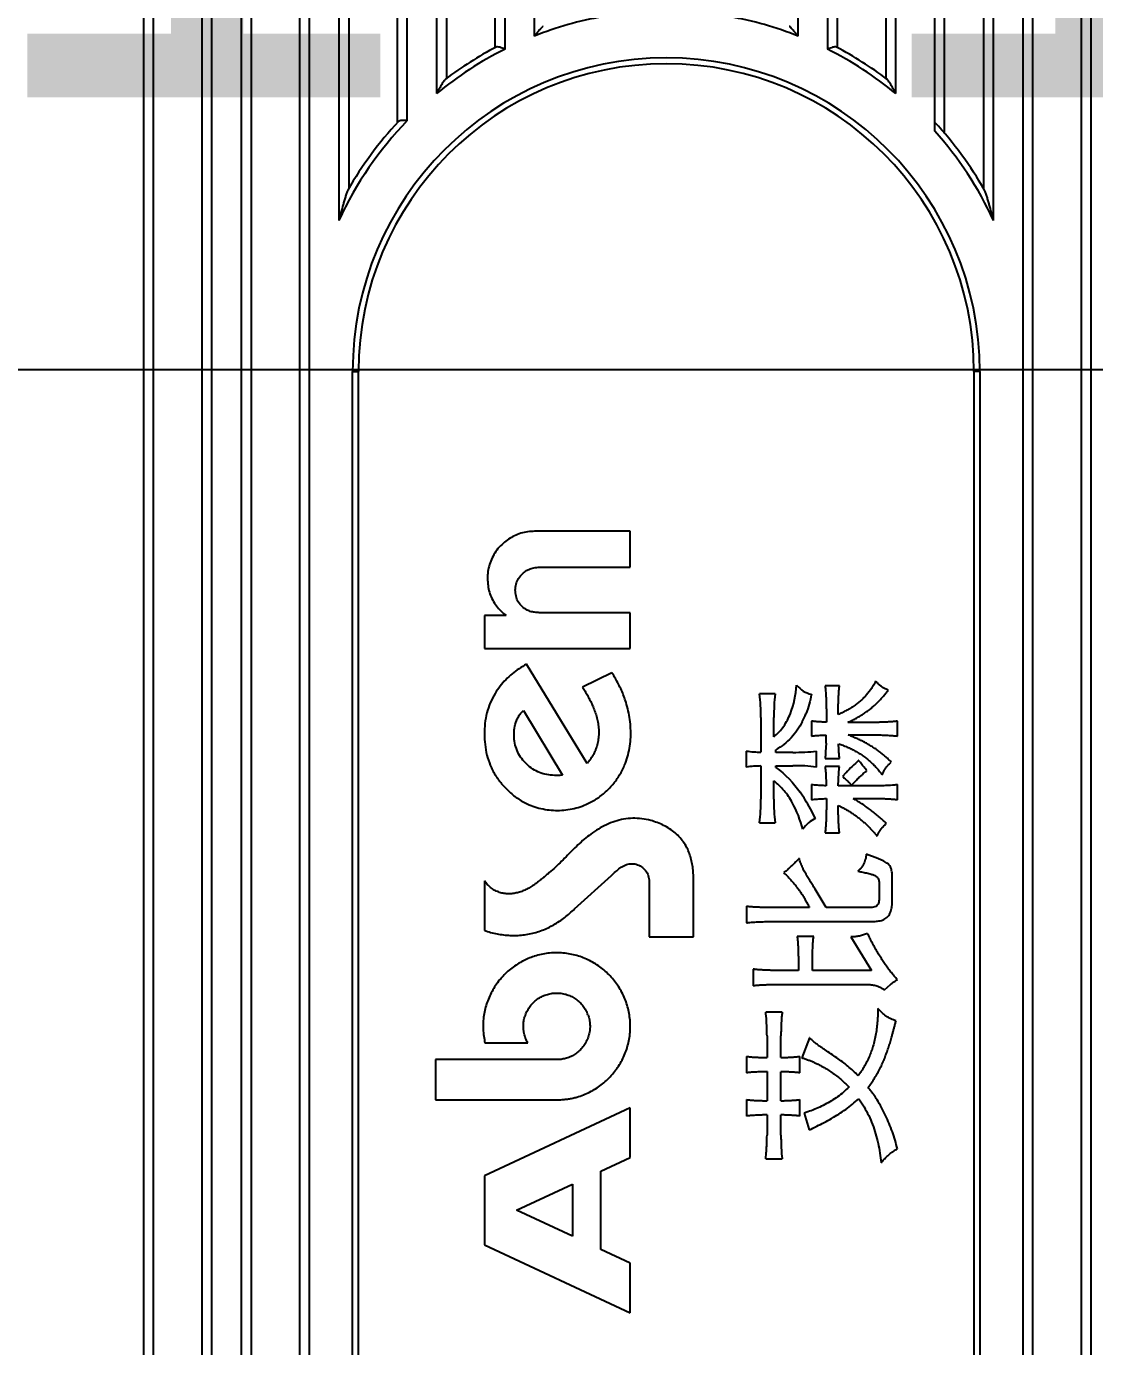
# Model space of a CAD drawing. Header units: millimetres. Extents: x -1070 to 42146, y 1440 to 12921.
# Drawn here: x 6961.5 to 7016.2, y 3247.9 to 3315.5 of the extents above; entities that cross this region are included whole.
import ezdxf

# ---------------------------------------------------------------- set-up
doc = ezdxf.new("R2010")
doc.units = ezdxf.units.MM
doc.layers.add('DIM', color=4, linetype='Continuous')
doc.styles.get("Standard").update_dxf_attribs({"font": 'arial.ttf'})
doc.dimstyles.new('ISO-200', dxfattribs={"dimtxt": 30, "dimasz": 25, "dimexe": 1.25, "dimexo": 5, "dimgap": 5, "dimtad": 1, "dimtoh": 1, "dimdec": 1, "dimdsep": 46, "dimtxsty": 'Standard', "dimcen": 2.5, "dimadec": 0, "dimazin": 0, "dimtfac": 1, "dimtdec": 1, "dimtmove": 0, "dimatfit": 3, "dimfxl": 1, "dimarcsym": 0})

# ---------------------------------------------------------------- blocks, each defined once
blk = doc.blocks.new('*D141')
at = {"layer": 'Defpoints', "color": 0, "transparency": 16777216}
for p in [(7169.275, 3297.919), (6819.275, 3257.826), (7169.275, 3257.826)]:
    blk.add_point(p, dxfattribs=at)
at = {"layer": 'DIM', "color": 0, "lineweight": -2, "transparency": 16777216}
for p, q in [((6819.275, 3262.826), (6819.275, 3299.169)), ((7169.275, 3262.826), (7169.275, 3299.169)), ((6844.275, 3297.919), (7144.275, 3297.919))]:
    blk.add_line(p, q, dxfattribs=at)
at = {"layer": 'DIM', "color": 0, "transparency": 16777216}
for points in [[(6844.275, 3302.086), (6844.275, 3293.753), (6819.275, 3297.919)], [(7144.275, 3302.086), (7144.275, 3293.753), (7169.275, 3297.919)]]:
    blk.add_solid(points, dxfattribs=at)
at = {"layer": 'DIM', "color": 0, "lineweight": -3, "transparency": 16777216, "insert": (6994.275, 3322.339), "char_height": 30, "attachment_point": 5}
blk.add_mtext('350 [1\'-1 3/4"]', dxfattribs=at)

msp = doc.modelspace()

# ---------------------------------------------------------------- linework, layer by layer
at = {"color": 7, "linetype": 'Continuous', "lineweight": -3}
for p, q in [((6967.525, 3477.826), (6967.525, 3057.826)), ((6968.025, 3477.826), (6968.025, 3057.826)), ((6970.525, 3057.826), (6970.525, 3477.826)), ((6971.025, 3057.826), (6971.025, 3477.826)), ((6972.525, 3477.826), (6972.525, 3057.826)), ((6973.025, 3477.826), (6973.025, 3057.826)), ((6975.525, 3057.826), (6975.525, 3477.826)), ((6976.025, 3057.826), (6976.025, 3477.826)), ((6977.525, 3477.826), (6977.525, 3305.562)), ((6978.025, 3477.826), (6978.025, 3307.18)), ((6980.525, 3310.618), (6980.525, 3477.826)), ((6981.025, 3310.665), (6981.025, 3477.826)), ((6982.525, 3477.826), (6982.525, 3312.051)), ((6983.025, 3477.826), (6983.025, 3312.826)), ((7005.525, 3312.826), (7005.525, 3477.826)), ((7006.025, 3312.051), (7006.025, 3477.826)), ((7008.025, 3310.128), (7008.025, 3477.826)), ((7008.525, 3310.012), (7008.525, 3477.826)), ((7010.525, 3307.18), (7010.525, 3477.826)), ((7011.025, 3305.562), (7011.025, 3477.826)), ((7012.525, 3477.826), (7012.525, 3057.826)), ((7013.025, 3477.826), (7013.025, 3057.826)), ((7015.525, 3057.826), (7015.525, 3477.826)), ((7016.025, 3057.826), (7016.025, 3477.826)), ((6985.525, 3314.431), (6985.525, 3394.543)), ((7003.025, 3394.543), (7003.025, 3314.431)), ((6986.025, 3314.329), (6986.025, 3394.137)), ((7002.525, 3394.137), (7002.525, 3314.329)), ((6987.525, 3392.419), (6987.525, 3314.997)), ((7001.025, 3314.997), (7001.025, 3392.419)), ((6985.525, 3314.409), (6985.525, 3314.431)), ((7003.025, 3314.431), (7003.025, 3314.409)), ((6980.525, 3310.573), (6980.525, 3310.618)), ((6978.225, 3237.826), (6978.225, 3297.826)), ((6978.225, 3297.826), (6978.525, 3297.826)), ((6978.525, 3237.826), (6978.525, 3297.826)), ((7010.025, 3297.826), (7010.025, 3237.826)), ((7010.325, 3297.826), (7010.025, 3297.826)), ((7010.325, 3297.826), (7010.325, 3237.826)), ((6992.435, 3289.647), (6987.623, 3289.647)), ((6992.435, 3287.816), (6992.435, 3289.647)), ((6988.294, 3287.816), (6992.435, 3287.816)), ((6984.968, 3285.33), (6984.968, 3283.653)), ((6986.077, 3285.33), (6984.968, 3285.33)), ((6992.435, 3285.47), (6988.296, 3285.47)), ((6992.435, 3283.653), (6992.435, 3285.47)), ((6984.968, 3283.653), (6992.435, 3283.653)), ((6990.221, 3277.764), (6987.12, 3282.843)), ((6991.498, 3282.402), (6989.994, 3281.67)), ((7003.146, 3281.729), (7002.403, 3281.729)), ((6999.849, 3281.33), (6999.05, 3281.33)), ((6986.967, 3280.468), (6988.961, 3277.164)), ((6999.119, 3280.113), (6999.119, 3278.34)), ((6999.78, 3279.131), (6999.78, 3280.111)), ((7002.471, 3280.519), (7002.471, 3279.877)), ((7003.074, 3280.268), (7003.078, 3280.517)), ((7001.719, 3279.93), (7001.719, 3279.16)), ((7004.897, 3279.862), (7003.574, 3279.862)), ((7006.105, 3279.16), (7006.105, 3279.93)), ((7002.454, 3278.798), (7002.435, 3278.355)), ((7003.579, 3279.228), (7004.897, 3279.228)), ((6998.369, 3278.397), (6998.369, 3277.578)), ((6999.888, 3278.328), (6999.888, 3278.458)), ((7000.755, 3278.328), (6999.888, 3278.328)), ((7001.971, 3277.578), (7001.971, 3278.397)), ((6999.119, 3277.635), (6999.119, 3275.938)), ((6999.888, 3277.647), (7000.754, 3277.647)), ((6999.888, 3277.552), (6999.888, 3277.647)), ((7002.403, 3278.014), (7003.146, 3278.014)), ((7003.146, 3277.605), (7002.403, 3277.605)), ((6988.961, 3277.164), (6988.842, 3277.154)), ((6999.78, 3275.936), (6999.78, 3276.88)), ((7002.438, 3277.287), (7002.466, 3276.621)), ((7003.083, 3276.609), (7003.111, 3277.284)), ((7003.473, 3277.284), (7003.295, 3277.094)), ((7003.617, 3276.8), (7003.758, 3276.644)), ((7001.719, 3276.677), (7001.719, 3275.907)), ((7004.897, 3276.609), (7003.083, 3276.609)), ((7006.105, 3275.907), (7006.105, 3276.677)), ((7001.913, 3274.938), (7001.657, 3275.441)), ((7002.471, 3275.964), (7002.471, 3275.423)), ((7003.078, 3275.479), (7003.075, 3275.611)), ((7003.836, 3275.975), (7004.897, 3275.975)), ((6999.05, 3274.719), (6999.849, 3274.719)), ((7002.403, 3274.212), (7003.146, 3274.212)), ((7005.107, 3272.895), (7004.51, 3273.119)), ((6989.584, 3270.317), (6991.471, 3272.027)), ((6984.968, 3271.753), (6984.968, 3269.212)), ((6993.407, 3271.726), (6993.407, 3268.882)), ((6995.669, 3268.882), (6995.669, 3271.814)), ((7002.46, 3270.384), (7001.891, 3271.329)), ((6998.376, 3270.452), (6998.376, 3269.602)), ((7001.606, 3270.384), (6999.584, 3270.384)), ((7004.618, 3270.384), (7002.46, 3270.384)), ((6999.584, 3269.67), (7004.639, 3269.67)), ((6993.407, 3268.882), (6995.669, 3268.882)), ((7001.822, 3268.903), (7000.974, 3268.903)), ((7003.721, 3268.884), (7004.775, 3267.167)), ((6998.718, 3267.235), (6998.718, 3266.385)), ((7001.041, 3267.692), (7001.041, 3267.167)), ((7001.754, 3267.167), (7001.754, 3267.692)), ((7001.041, 3267.167), (6999.926, 3267.167)), ((7004.775, 3267.167), (7001.754, 3267.167)), ((6999.926, 3266.453), (7004.59, 3266.453)), ((7005.455, 3266.174), (7005.756, 3266.456)), ((7000.213, 3265.032), (6999.365, 3265.032)), ((6985, 3263.462), (6987.187, 3263.462)), ((6999.433, 3263.825), (6999.433, 3262.712)), ((7000.145, 3262.708), (7000.145, 3263.822)), ((7001.616, 3263.717), (7001.219, 3262.7)), ((6982.469, 3262.601), (6982.469, 3260.539)), ((6988.658, 3262.601), (6982.469, 3262.601)), ((6998.376, 3262.771), (6998.376, 3261.922)), ((7001.111, 3261.922), (7001.111, 3262.771)), ((6999.433, 3261.987), (6999.433, 3260.495)), ((7000.145, 3260.497), (7000.145, 3261.985)), ((6982.469, 3260.539), (6988.168, 3260.539)), ((6998.376, 3260.56), (6998.376, 3259.71)), ((7001.111, 3259.71), (7001.111, 3260.56)), ((6992.435, 3260.134), (6984.968, 3256.653)), ((6992.435, 3257.601), (6992.435, 3260.134)), ((7001.332, 3259.869), (7001.592, 3259.001)), ((6999.433, 3259.776), (6999.433, 3258.73)), ((7000.145, 3258.733), (7000.145, 3259.773)), ((6990.921, 3256.895), (6992.435, 3257.601)), ((6999.365, 3257.523), (7000.213, 3257.523)), ((6984.968, 3256.653), (6984.968, 3253.128)), ((6990.921, 3252.886), (6990.921, 3256.895)), ((6986.621, 3254.891), (6989.478, 3256.223)), ((6989.478, 3256.223), (6989.478, 3253.558)), ((6989.478, 3253.558), (6986.621, 3254.891)), ((6984.968, 3253.128), (6992.435, 3249.647)), ((6992.435, 3252.18), (6990.921, 3252.886)), ((6992.435, 3249.647), (6992.435, 3252.18))]:
    msp.add_line(p, q, dxfattribs=at)
for centre, radius, start, end in [((6994.275, 3297.826), 18.45, 100.14569, 111.46013), ((6994.275, 3297.826), 18.45, 68.53987, 79.85431), ((6994.275, 3297.826), 16.05, 0, 180), ((6994.275, 3297.826), 18.45, 116.56126, 129.5578), ((6994.275, 3297.826), 18.75, 117.67401, 127.02951), ((6994.275, 3297.826), 18.45, 50.4422, 63.43874), ((6994.275, 3297.826), 18.75, 52.97049, 62.32599), ((6994.275, 3297.826), 15.75, 0, 180), ((6994.275, 3297.826), 18.45, 135.90254, 155.21115), ((6994.275, 3297.826), 18.75, 136.97928, 150.33024), ((6994.275, 3297.826), 18.75, 29.66976, 42.83343), ((6994.275, 3297.826), 18.45, 24.78885, 41.81878), ((6997.407, 3281.899), 4.324, 332.36186, 338.41702), ((6963.394, 3280.043), 39.079, 358.17407, 358.78732), ((7012.597, 3268.613), 12.588, 132.30947, 136.41984), ((6995.099, 3271.988), 7.409, 31.84072, 35.46406), ((6993.864, 3271.224), 8.861, 28.4225, 31.8243), ((6988.668, 3264.327), 3.745, 108.0989, 117.50003), ((6988.678, 3264.306), 1.697, 20.1996, 28.72252)]:
    msp.add_arc(centre, radius, start, end, dxfattribs=at)
for points, knots in [([(6987.983, 3315.489), (6987.966, 3315.483), (6987.932, 3315.458), (6987.882, 3315.411), (6987.826, 3315.353), (6987.747, 3315.264), (6987.646, 3315.145), (6987.565, 3315.047), (6987.525, 3314.997)], [0, 0, 0, 0, 0.07793, 0.183584, 0.305422, 0.436718, 0.71417, 1, 1, 1, 1]), ([(7001.025, 3314.997), (7000.984, 3315.047), (7000.904, 3315.145), (7000.802, 3315.264), (7000.723, 3315.353), (7000.667, 3315.411), (7000.617, 3315.458), (7000.583, 3315.483), (7000.566, 3315.489)], [0, 0, 0, 0, 0.285829, 0.563281, 0.694577, 0.816415, 0.922067, 1, 1, 1, 1]), ([(6986.025, 3314.329), (6985.978, 3314.345), (6985.89, 3314.378), (6985.763, 3314.419), (6985.658, 3314.444), (6985.59, 3314.443), (6985.566, 3314.431)], [0, 0, 0, 0, 0.309632, 0.596304, 0.833676, 1, 1, 1, 1]), ([(7002.983, 3314.431), (7002.959, 3314.443), (7002.891, 3314.444), (7002.786, 3314.419), (7002.659, 3314.378), (7002.571, 3314.345), (7002.525, 3314.329)], [0, 0, 0, 0, 0.166323, 0.403695, 0.690367, 1, 1, 1, 1]), ([(6982.983, 3312.794), (6982.962, 3312.779), (6982.926, 3312.731), (6982.872, 3312.653), (6982.815, 3312.562), (6982.736, 3312.43), (6982.639, 3312.259), (6982.563, 3312.121), (6982.525, 3312.051)], [0, 0, 0, 0, 0.087931, 0.201833, 0.326841, 0.457421, 0.72658, 1, 1, 1, 1]), ([(7006.025, 3312.051), (7005.986, 3312.121), (7005.91, 3312.259), (7005.813, 3312.43), (7005.734, 3312.562), (7005.677, 3312.653), (7005.623, 3312.731), (7005.587, 3312.779), (7005.566, 3312.794)], [0, 0, 0, 0, 0.27342, 0.54258, 0.67316, 0.798167, 0.91207, 1, 1, 1, 1]), ([(6981.025, 3310.665), (6980.933, 3310.672), (6980.785, 3310.686), (6980.61, 3310.665), (6980.566, 3310.618)], [0, 0, 0, 0, 0.592483, 1, 1, 1, 1]), ([(6977.983, 3307.107), (6977.969, 3307.084), (6977.947, 3307.03), (6977.904, 3306.913), (6977.853, 3306.756), (6977.794, 3306.563), (6977.718, 3306.299), (6977.627, 3305.965), (6977.558, 3305.696), (6977.525, 3305.562)], [0, 0, 0, 0, 0.050457, 0.108246, 0.230778, 0.356903, 0.48455, 0.741803, 1, 1, 1, 1]), ([(7011.025, 3305.562), (7010.991, 3305.696), (7010.922, 3305.965), (7010.831, 3306.299), (7010.755, 3306.563), (7010.696, 3306.756), (7010.645, 3306.913), (7010.602, 3307.03), (7010.58, 3307.084), (7010.566, 3307.107)], [0, 0, 0, 0, 0.258197, 0.515451, 0.643098, 0.769224, 0.891756, 0.949545, 1, 1, 1, 1]), ([(6987.623, 3289.647), (6987.505, 3289.644), (6987.27, 3289.639), (6986.921, 3289.58), (6986.586, 3289.465), (6986.277, 3289.293), (6986.089, 3289.152), (6985.995, 3289.081)], [0, 0, 0, 0, 0.200066, 0.400052, 0.599947, 0.799901, 1, 1, 1, 1]), ([(6985.995, 3289.081), (6985.901, 3289.001), (6985.712, 3288.841), (6985.499, 3288.534), (6985.327, 3288.206), (6985.194, 3287.858), (6985.156, 3287.613), (6985.138, 3287.491)], [0, 0, 0, 0, 0.199804, 0.399843, 0.599952, 0.800054, 1, 1, 1, 1]), ([(6986.915, 3287.475), (6986.948, 3287.505), (6987.015, 3287.563), (6987.125, 3287.638), (6987.243, 3287.7), (6987.367, 3287.75), (6987.454, 3287.769), (6987.497, 3287.778)], [0, 0, 0, 0, 0.20003, 0.400056, 0.600073, 0.800068, 1, 1, 1, 1]), ([(6987.497, 3287.778), (6987.547, 3287.785), (6987.648, 3287.799), (6987.799, 3287.809), (6987.951, 3287.815), (6988.116, 3287.816), (6988.23, 3287.816), (6988.294, 3287.816)], [0, 0, 0, 0, 0.190233, 0.380375, 0.570526, 0.760683, 1, 1, 1, 1]), ([(6985.138, 3287.491), (6985.134, 3287.374), (6985.127, 3287.139), (6985.161, 3286.788), (6985.244, 3286.445), (6985.385, 3286.121), (6985.579, 3285.826), (6985.812, 3285.562), (6985.988, 3285.407), (6986.077, 3285.33)], [0, 0, 0, 0, 0.142922, 0.285793, 0.428609, 0.571395, 0.714214, 0.857083, 1, 1, 1, 1]), ([(6987.153, 3285.61), (6987.064, 3285.666), (6986.886, 3285.777), (6986.693, 3286.03), (6986.576, 3286.323), (6986.539, 3286.637), (6986.584, 3286.948), (6986.704, 3287.243), (6986.844, 3287.398), (6986.915, 3287.475)], [0, 0, 0, 0, 0.142869, 0.285667, 0.428515, 0.571409, 0.714313, 0.857179, 1, 1, 1, 1]), ([(6988.296, 3285.47), (6988.218, 3285.47), (6988.064, 3285.471), (6987.831, 3285.475), (6987.6, 3285.489), (6987.368, 3285.521), (6987.224, 3285.58), (6987.153, 3285.61)], [0, 0, 0, 0, 0.200135, 0.400253, 0.600346, 0.800314, 1, 1, 1, 1]), ([(6987.12, 3282.843), (6986.992, 3282.768), (6986.737, 3282.618), (6986.382, 3282.351), (6986.055, 3282.052), (6985.76, 3281.719), (6985.598, 3281.472), (6985.517, 3281.348)], [0, 0, 0, 0, 0.200166, 0.400148, 0.600107, 0.800058, 1, 1, 1, 1]), ([(6992.218, 3280.888), (6992.183, 3280.994), (6992.112, 3281.207), (6991.982, 3281.518), (6991.837, 3281.821), (6991.676, 3282.116), (6991.557, 3282.307), (6991.498, 3282.402)], [0, 0, 0, 0, 0.200139, 0.400099, 0.600064, 0.800032, 1, 1, 1, 1]), ([(6989.994, 3281.67), (6990.036, 3281.601), (6990.121, 3281.463), (6990.242, 3281.252), (6990.356, 3281.039), (6990.464, 3280.821), (6990.527, 3280.672), (6990.559, 3280.598)], [0, 0, 0, 0, 0.20001, 0.400012, 0.600012, 0.800009, 1, 1, 1, 1]), ([(6999.78, 3279.131), (6999.877, 3279.208), (7000.066, 3279.369), (7000.37, 3279.761), (7000.766, 3280.537), (7000.905, 3281.279), (7000.947, 3281.77)], [0, 0, 0, 0, 0.125086, 0.250245, 0.500347, 1, 1, 1, 1]), ([(7000.947, 3281.77), (7001.049, 3281.66), (7001.265, 3281.44), (7001.558, 3281.34), (7001.703, 3281.301)], [0, 0, 0, 0, 0.500422, 1, 1, 1, 1]), ([(7002.403, 3281.729), (7002.412, 3281.672), (7002.429, 3281.558), (7002.44, 3281.385), (7002.45, 3281.212), (7002.457, 3281.039), (7002.463, 3280.865), (7002.468, 3280.692), (7002.47, 3280.577), (7002.471, 3280.519)], [0, 0, 0, 0, 0.142814, 0.285678, 0.428548, 0.571419, 0.714284, 0.857154, 1, 1, 1, 1]), ([(7005, 3281.974), (7004.965, 3281.91), (7004.896, 3281.782), (7004.778, 3281.597), (7004.649, 3281.42), (7004.509, 3281.252), (7004.359, 3281.093), (7004.198, 3280.945), (7004.028, 3280.807), (7003.85, 3280.68), (7003.665, 3280.564), (7003.474, 3280.457), (7003.278, 3280.359), (7003.144, 3280.299), (7003.076, 3280.269), (7003.074, 3280.268)], [0, 0, 0, 0, 0.083196, 0.166384, 0.24957, 0.332755, 0.415939, 0.499119, 0.582303, 0.665492, 0.748677, 0.831869, 0.915062, 0.998254, 1, 1, 1, 1]), ([(7003.078, 3280.517), (7003.079, 3280.576), (7003.081, 3280.692), (7003.086, 3280.865), (7003.092, 3281.039), (7003.099, 3281.212), (7003.109, 3281.385), (7003.12, 3281.558), (7003.138, 3281.672), (7003.146, 3281.729)], [0, 0, 0, 0, 0.144002, 0.28669, 0.429372, 0.572049, 0.714736, 0.857414, 1, 1, 1, 1]), ([(7003.574, 3279.862), (7003.641, 3279.893), (7003.775, 3279.957), (7003.973, 3280.06), (7004.167, 3280.169), (7004.356, 3280.286), (7004.54, 3280.412), (7004.717, 3280.547), (7004.888, 3280.69), (7005.051, 3280.842), (7005.207, 3281.001), (7005.355, 3281.167), (7005.498, 3281.338), (7005.588, 3281.456), (7005.633, 3281.515)], [0, 0, 0, 0, 0.083268, 0.166612, 0.249951, 0.333291, 0.416627, 0.499962, 0.583299, 0.666636, 0.749976, 0.833317, 0.916657, 1, 1, 1, 1]), ([(7005.633, 3281.515), (7005.584, 3281.536), (7005.487, 3281.577), (7005.349, 3281.655), (7005.221, 3281.748), (7005.105, 3281.856), (7005.035, 3281.935), (7005, 3281.974)], [0, 0, 0, 0, 0.20017, 0.400117, 0.600031, 0.799984, 1, 1, 1, 1]), ([(6985.517, 3281.348), (6985.43, 3281.188), (6985.255, 3280.87), (6985.085, 3280.35), (6984.986, 3279.814), (6984.959, 3279.269), (6984.991, 3278.725), (6985.082, 3278.186), (6985.207, 3277.845), (6985.27, 3277.674)], [0, 0, 0, 0, 0.142839, 0.28568, 0.428535, 0.571412, 0.714297, 0.857163, 1, 1, 1, 1]), ([(6992.188, 3277.781), (6992.237, 3277.923), (6992.336, 3278.208), (6992.422, 3278.653), (6992.463, 3279.104), (6992.46, 3279.556), (6992.42, 3280.007), (6992.343, 3280.453), (6992.26, 3280.743), (6992.218, 3280.888)], [0, 0, 0, 0, 0.142825, 0.285669, 0.428521, 0.57139, 0.714262, 0.857132, 1, 1, 1, 1]), ([(6999.849, 3281.33), (6999.818, 3281.129), (6999.794, 3280.722), (6999.783, 3280.315), (6999.78, 3280.111)], [0, 0, 0, 0, 0.499656, 1, 1, 1, 1]), ([(6986.606, 3279.948), (6986.62, 3279.981), (6986.647, 3280.046), (6986.698, 3280.14), (6986.755, 3280.23), (6986.82, 3280.315), (6986.89, 3280.395), (6986.942, 3280.444), (6986.967, 3280.468)], [0, 0, 0, 0, 0.16667, 0.333328, 0.499995, 0.666656, 0.833329, 1, 1, 1, 1]), ([(6990.559, 3280.598), (6990.595, 3280.505), (6990.666, 3280.32), (6990.748, 3280.033), (6990.805, 3279.74), (6990.83, 3279.442), (6990.819, 3279.144), (6990.782, 3278.848), (6990.725, 3278.657), (6990.697, 3278.562)], [0, 0, 0, 0, 0.142907, 0.28578, 0.428641, 0.571487, 0.714343, 0.857182, 1, 1, 1, 1]), ([(6987.068, 3277.786), (6986.982, 3277.883), (6986.81, 3278.078), (6986.63, 3278.425), (6986.518, 3278.799), (6986.479, 3279.186), (6986.491, 3279.577), (6986.568, 3279.824), (6986.606, 3279.948)], [0, 0, 0, 0, 0.166762, 0.333394, 0.500045, 0.666766, 0.833456, 1, 1, 1, 1]), ([(7001.238, 3279.893), (7001.083, 3279.6), (7000.702, 3279.046), (7000.176, 3278.623), (6999.888, 3278.458)], [0, 0, 0, 0, 0.500157, 1, 1, 1, 1]), ([(7002.471, 3279.877), (7002.435, 3279.877), (7002.363, 3279.876), (7002.256, 3279.882), (7002.148, 3279.887), (7002.04, 3279.894), (7001.933, 3279.902), (7001.825, 3279.911), (7001.755, 3279.923), (7001.719, 3279.93)], [0, 0, 0, 0, 0.142818, 0.285693, 0.428575, 0.57145, 0.714321, 0.857196, 1, 1, 1, 1]), ([(7006.105, 3279.93), (7006.039, 3279.92), (7005.905, 3279.9), (7005.704, 3279.889), (7005.502, 3279.878), (7005.3, 3279.871), (7005.099, 3279.865), (7004.964, 3279.863), (7004.897, 3279.862)], [0, 0, 0, 0, 0.166552, 0.333174, 0.499809, 0.666436, 0.833064, 1, 1, 1, 1]), ([(7001.719, 3279.16), (7001.76, 3279.167), (7001.842, 3279.181), (7001.967, 3279.191), (7002.091, 3279.199), (7002.216, 3279.206), (7002.34, 3279.212), (7002.424, 3279.215), (7002.465, 3279.216)], [0, 0, 0, 0, 0.166631, 0.333309, 0.499982, 0.66666, 0.833338, 1, 1, 1, 1]), ([(7003.146, 3278.014), (7003.14, 3278.055), (7003.127, 3278.139), (7003.119, 3278.265), (7003.111, 3278.392), (7003.106, 3278.519), (7003.099, 3278.645), (7003.1, 3278.729), (7003.101, 3278.77)], [0, 0, 0, 0, 0.166957, 0.33398, 0.501012, 0.66804, 0.835072, 1, 1, 1, 1]), ([(7003.101, 3278.77), (7003.172, 3278.745), (7003.318, 3278.694), (7003.532, 3278.605), (7003.743, 3278.507), (7003.95, 3278.399), (7004.151, 3278.28), (7004.346, 3278.151), (7004.533, 3278.012), (7004.712, 3277.863), (7004.883, 3277.704), (7005.045, 3277.536), (7005.198, 3277.359), (7005.291, 3277.235), (7005.338, 3277.172)], [0, 0, 0, 0, 0.081781, 0.165256, 0.248732, 0.332208, 0.415684, 0.499158, 0.582632, 0.666105, 0.749579, 0.833053, 0.916526, 1, 1, 1, 1]), ([(7005.793, 3277.835), (7005.741, 3277.886), (7005.636, 3277.989), (7005.472, 3278.136), (7005.304, 3278.277), (7005.13, 3278.411), (7004.95, 3278.537), (7004.765, 3278.656), (7004.576, 3278.768), (7004.382, 3278.872), (7004.185, 3278.969), (7003.985, 3279.06), (7003.783, 3279.147), (7003.647, 3279.201), (7003.579, 3279.228)], [0, 0, 0, 0, 0.083339, 0.166671, 0.250004, 0.333334, 0.416667, 0.499998, 0.583329, 0.66666, 0.749993, 0.833328, 0.916663, 1, 1, 1, 1]), ([(7004.897, 3279.228), (7004.978, 3279.227), (7005.139, 3279.224), (7005.381, 3279.216), (7005.623, 3279.205), (7005.865, 3279.193), (7006.025, 3279.171), (7006.105, 3279.16)], [0, 0, 0, 0, 0.200067, 0.400092, 0.600111, 0.800129, 1, 1, 1, 1]), ([(6990.697, 3278.562), (6990.675, 3278.503), (6990.633, 3278.386), (6990.549, 3278.218), (6990.453, 3278.058), (6990.344, 3277.905), (6990.262, 3277.811), (6990.221, 3277.764)], [0, 0, 0, 0, 0.200067, 0.400046, 0.600025, 0.800002, 1, 1, 1, 1]), ([(7002.435, 3278.355), (7002.435, 3278.341), (7002.431, 3278.277), (7002.425, 3278.163), (7002.41, 3278.063), (7002.403, 3278.014)], [0, 0, 0, 0, 0.122999, 0.561637, 1, 1, 1, 1]), ([(6985.27, 3277.674), (6985.307, 3277.589), (6985.383, 3277.419), (6985.522, 3277.176), (6985.678, 3276.944), (6985.85, 3276.724), (6985.977, 3276.588), (6986.041, 3276.52)], [0, 0, 0, 0, 0.200047, 0.400031, 0.600015, 0.800005, 1, 1, 1, 1]), ([(6988.842, 3277.154), (6988.712, 3277.151), (6988.452, 3277.145), (6988.065, 3277.203), (6987.695, 3277.328), (6987.353, 3277.521), (6987.163, 3277.698), (6987.068, 3277.786)], [0, 0, 0, 0, 0.200194, 0.400199, 0.600127, 0.800044, 1, 1, 1, 1]), ([(6991.387, 3276.52), (6991.455, 3276.594), (6991.589, 3276.743), (6991.769, 3276.984), (6991.931, 3277.238), (6992.073, 3277.503), (6992.149, 3277.688), (6992.188, 3277.781)], [0, 0, 0, 0, 0.200078, 0.400064, 0.600041, 0.800022, 1, 1, 1, 1]), ([(7002.403, 3277.605), (7002.411, 3277.55), (7002.428, 3277.445), (7002.435, 3277.339), (7002.438, 3277.287)], [0, 0, 0, 0, 0.514907, 1, 1, 1, 1]), ([(7003.111, 3277.284), (7003.114, 3277.336), (7003.121, 3277.443), (7003.138, 3277.55), (7003.146, 3277.605)], [0, 0, 0, 0, 0.484491, 1, 1, 1, 1]), ([(7004.55, 3277.395), (7004.538, 3277.409), (7004.5, 3277.453), (7004.436, 3277.527), (7004.36, 3277.619), (7004.285, 3277.713), (7004.211, 3277.807), (7004.159, 3277.877), (7004.129, 3277.915), (7004.124, 3277.922)], [0, 0, 0, 0, 0.08103, 0.257649, 0.434286, 0.610922, 0.78758, 0.96421, 1, 1, 1, 1]), ([(7004.279, 3277.17), (7004.291, 3277.181), (7004.333, 3277.219), (7004.406, 3277.281), (7004.484, 3277.345), (7004.533, 3277.382), (7004.55, 3277.395)], [0, 0, 0, 0, 0.137871, 0.477303, 0.816731, 1, 1, 1, 1]), ([(7005.338, 3277.172), (7005.357, 3277.223), (7005.396, 3277.324), (7005.472, 3277.469), (7005.564, 3277.603), (7005.673, 3277.725), (7005.753, 3277.798), (7005.793, 3277.835)], [0, 0, 0, 0, 0.200045, 0.400024, 0.599976, 0.799961, 1, 1, 1, 1]), ([(7001.274, 3274.393), (7001.137, 3274.864), (7000.879, 3275.564), (7000.331, 3276.385), (6999.972, 3276.727), (6999.78, 3276.88)], [0, 0, 0, 0, 0.499987, 0.750113, 1, 1, 1, 1]), ([(7003.295, 3277.094), (7003.325, 3277.068), (7003.385, 3277.016), (7003.475, 3276.937), (7003.552, 3276.865), (7003.599, 3276.819), (7003.617, 3276.8)], [0, 0, 0, 0, 0.274445, 0.548822, 0.8232, 1, 1, 1, 1]), ([(7003.758, 3276.644), (7003.774, 3276.662), (7003.818, 3276.708), (7003.889, 3276.784), (7003.971, 3276.87), (7004.055, 3276.956), (7004.14, 3277.04), (7004.215, 3277.111), (7004.262, 3277.154), (7004.279, 3277.17)], [0, 0, 0, 0, 0.0962, 0.257779, 0.41936, 0.580943, 0.742475, 0.904056, 1, 1, 1, 1]), ([(6986.041, 3276.52), (6986.111, 3276.448), (6986.251, 3276.304), (6986.481, 3276.11), (6986.725, 3275.934), (6986.983, 3275.778), (6987.165, 3275.694), (6987.256, 3275.652)], [0, 0, 0, 0, 0.200093, 0.400077, 0.600056, 0.800027, 1, 1, 1, 1]), ([(6990.167, 3275.659), (6990.258, 3275.701), (6990.44, 3275.786), (6990.699, 3275.94), (6990.945, 3276.114), (6991.176, 3276.306), (6991.317, 3276.449), (6991.387, 3276.52)], [0, 0, 0, 0, 0.200081, 0.400057, 0.600035, 0.800013, 1, 1, 1, 1]), ([(7002.466, 3276.621), (7002.416, 3276.622), (7002.316, 3276.626), (7002.167, 3276.633), (7002.017, 3276.643), (7001.867, 3276.653), (7001.768, 3276.669), (7001.719, 3276.677)], [0, 0, 0, 0, 0.200066, 0.400085, 0.600099, 0.800107, 1, 1, 1, 1]), ([(7005.718, 3276.637), (7005.675, 3276.635), (7005.574, 3276.629), (7005.416, 3276.622), (7005.243, 3276.617), (7005.07, 3276.612), (7004.955, 3276.61), (7004.897, 3276.609)], [0, 0, 0, 0, 0.158046, 0.36854, 0.579022, 0.789515, 1, 1, 1, 1]), ([(7006.105, 3276.677), (7006.048, 3276.668), (7005.934, 3276.65), (7005.805, 3276.642), (7005.733, 3276.638), (7005.718, 3276.637)], [0, 0, 0, 0, 0.444527, 0.889208, 1, 1, 1, 1]), ([(6987.256, 3275.652), (6987.389, 3275.6), (6987.655, 3275.497), (6988.073, 3275.405), (6988.499, 3275.359), (6988.927, 3275.359), (6989.352, 3275.407), (6989.77, 3275.502), (6990.035, 3275.607), (6990.167, 3275.659)], [0, 0, 0, 0, 0.142938, 0.285776, 0.428623, 0.571481, 0.714323, 0.857162, 1, 1, 1, 1]), ([(7001.719, 3275.907), (7001.769, 3275.915), (7001.868, 3275.931), (7002.019, 3275.942), (7002.169, 3275.951), (7002.32, 3275.958), (7002.421, 3275.962), (7002.471, 3275.964)], [0, 0, 0, 0, 0.199942, 0.399952, 0.599965, 0.79998, 1, 1, 1, 1]), ([(7002.471, 3275.423), (7002.47, 3275.365), (7002.468, 3275.249), (7002.463, 3275.076), (7002.457, 3274.903), (7002.451, 3274.744), (7002.445, 3274.643), (7002.442, 3274.6)], [0, 0, 0, 0, 0.211992, 0.422041, 0.632088, 0.842126, 1, 1, 1, 1]), ([(7003.075, 3275.611), (7003.076, 3275.61), (7003.135, 3275.584), (7003.25, 3275.532), (7003.417, 3275.443), (7003.58, 3275.349), (7003.74, 3275.248), (7003.896, 3275.142), (7004.049, 3275.031), (7004.198, 3274.915), (7004.343, 3274.795), (7004.485, 3274.67), (7004.622, 3274.541), (7004.755, 3274.407), (7004.883, 3274.268), (7004.983, 3274.146), (7005.043, 3274.073), (7005.063, 3274.049)], [0, 0, 0, 0, 0.001371, 0.075313, 0.149253, 0.223196, 0.297138, 0.37108, 0.445024, 0.518965, 0.592909, 0.666852, 0.740794, 0.814737, 0.888677, 0.962667, 1, 1, 1, 1]), ([(7003.146, 3274.212), (7003.138, 3274.27), (7003.12, 3274.384), (7003.109, 3274.557), (7003.099, 3274.73), (7003.092, 3274.903), (7003.086, 3275.076), (7003.081, 3275.25), (7003.079, 3275.384), (7003.078, 3275.461), (7003.078, 3275.479)], [0, 0, 0, 0, 0.136499, 0.273049, 0.409595, 0.546149, 0.682702, 0.819253, 0.957022, 1, 1, 1, 1]), ([(7005.551, 3274.7), (7005.485, 3274.76), (7005.352, 3274.879), (7005.148, 3275.053), (7004.941, 3275.222), (7004.729, 3275.386), (7004.514, 3275.545), (7004.293, 3275.697), (7004.069, 3275.843), (7003.914, 3275.931), (7003.836, 3275.975)], [0, 0, 0, 0, 0.125006, 0.250006, 0.375009, 0.500004, 0.625006, 0.750005, 0.875005, 1, 1, 1, 1]), ([(7004.897, 3275.975), (7004.964, 3275.974), (7005.099, 3275.972), (7005.301, 3275.966), (7005.502, 3275.959), (7005.704, 3275.948), (7005.905, 3275.937), (7006.039, 3275.917), (7006.105, 3275.907)], [0, 0, 0, 0, 0.166725, 0.33341, 0.500087, 0.666767, 0.833438, 1, 1, 1, 1]), ([(6993.48, 3274.843), (6993.329, 3274.877), (6993.026, 3274.946), (6992.559, 3274.966), (6992.094, 3274.92), (6991.642, 3274.806), (6991.209, 3274.633), (6990.797, 3274.414), (6990.542, 3274.237), (6990.414, 3274.148)], [0, 0, 0, 0, 0.142846, 0.285672, 0.428496, 0.571331, 0.714197, 0.857089, 1, 1, 1, 1]), ([(6995.373, 3273.373), (6995.319, 3273.478), (6995.211, 3273.688), (6994.99, 3273.967), (6994.736, 3274.214), (6994.452, 3274.425), (6994.144, 3274.6), (6993.819, 3274.741), (6993.593, 3274.809), (6993.48, 3274.843)], [0, 0, 0, 0, 0.142827, 0.285651, 0.42849, 0.571345, 0.714213, 0.857091, 1, 1, 1, 1]), ([(7001.913, 3274.938), (7001.784, 3274.88), (7001.529, 3274.741), (7001.358, 3274.508), (7001.274, 3274.393)], [0, 0, 0, 0, 0.499064, 1, 1, 1, 1]), ([(7005.063, 3274.049), (7005.087, 3274.097), (7005.134, 3274.194), (7005.22, 3274.333), (7005.321, 3274.464), (7005.432, 3274.586), (7005.511, 3274.662), (7005.551, 3274.7)], [0, 0, 0, 0, 0.194975, 0.396202, 0.597437, 0.798707, 1, 1, 1, 1]), ([(6990.414, 3274.148), (6990.301, 3274.061), (6990.073, 3273.887), (6989.755, 3273.596), (6989.448, 3273.295), (6989.147, 3272.988), (6988.844, 3272.683), (6988.535, 3272.384), (6988.318, 3272.196), (6988.209, 3272.103)], [0, 0, 0, 0, 0.142841, 0.285691, 0.428555, 0.571419, 0.714286, 0.857145, 1, 1, 1, 1]), ([(7002.442, 3274.6), (7002.442, 3274.585), (7002.437, 3274.513), (7002.429, 3274.384), (7002.412, 3274.269), (7002.403, 3274.212)], [0, 0, 0, 0, 0.110512, 0.555396, 1, 1, 1, 1]), ([(6995.669, 3271.814), (6995.667, 3271.921), (6995.664, 3272.134), (6995.633, 3272.453), (6995.579, 3272.768), (6995.497, 3273.078), (6995.415, 3273.275), (6995.373, 3273.373)], [0, 0, 0, 0, 0.200042, 0.400061, 0.600066, 0.800043, 1, 1, 1, 1]), ([(7001.089, 3272.905), (7001.046, 3272.864), (7000.96, 3272.781), (7000.832, 3272.655), (7000.704, 3272.529), (7000.574, 3272.406), (7000.442, 3272.284), (7000.347, 3272.211), (7000.3, 3272.175)], [0, 0, 0, 0, 0.16667, 0.333345, 0.500017, 0.666684, 0.833347, 1, 1, 1, 1]), ([(7001.891, 3271.329), (7001.848, 3271.402), (7001.762, 3271.548), (7001.626, 3271.763), (7001.494, 3271.979), (7001.366, 3272.199), (7001.251, 3272.425), (7001.149, 3272.658), (7001.109, 3272.823), (7001.089, 3272.905)], [0, 0, 0, 0, 0.142885, 0.285777, 0.428668, 0.571553, 0.714423, 0.857259, 1, 1, 1, 1]), ([(7004.51, 3273.119), (7004.507, 3273.072), (7004.5, 3272.977), (7004.467, 3272.838), (7004.42, 3272.704), (7004.357, 3272.575), (7004.281, 3272.455), (7004.192, 3272.343), (7004.123, 3272.278), (7004.088, 3272.245)], [0, 0, 0, 0, 0.143233, 0.286011, 0.428789, 0.571566, 0.714346, 0.85713, 1, 1, 1, 1]), ([(7005.676, 3272.581), (7005.643, 3272.609), (7005.576, 3272.665), (7005.464, 3272.733), (7005.348, 3272.793), (7005.228, 3272.846), (7005.148, 3272.879), (7005.107, 3272.895)], [0, 0, 0, 0, 0.19993, 0.399905, 0.599913, 0.799948, 1, 1, 1, 1]), ([(6988.209, 3272.103), (6988.16, 3272.061), (6988.061, 3271.979), (6987.911, 3271.857), (6987.76, 3271.737), (6987.607, 3271.62), (6987.501, 3271.546), (6987.449, 3271.509)], [0, 0, 0, 0, 0.200032, 0.400026, 0.60002, 0.800012, 1, 1, 1, 1]), ([(6991.471, 3272.027), (6991.543, 3272.093), (6991.687, 3272.226), (6991.909, 3272.418), (6992.159, 3272.574), (6992.448, 3272.648), (6992.744, 3272.615), (6993.014, 3272.492), (6993.229, 3272.289), (6993.378, 3272.025), (6993.397, 3271.827), (6993.407, 3271.726)], [0, 0, 0, 0, 0.111122, 0.222177, 0.333041, 0.443591, 0.554201, 0.664816, 0.77544, 0.886059, 1, 1, 1, 1]), ([(7000.3, 3272.175), (7000.347, 3272.126), (7000.443, 3272.027), (7000.582, 3271.876), (7000.719, 3271.723), (7000.852, 3271.567), (7000.982, 3271.408), (7001.063, 3271.297), (7001.104, 3271.242)], [0, 0, 0, 0, 0.16666, 0.333319, 0.499977, 0.666635, 0.833296, 1, 1, 1, 1]), ([(7004.088, 3272.245), (7004.13, 3272.238), (7004.214, 3272.223), (7004.34, 3272.198), (7004.465, 3272.172), (7004.59, 3272.145), (7004.673, 3272.122), (7004.714, 3272.111)], [0, 0, 0, 0, 0.200002, 0.400001, 0.600003, 0.800002, 1, 1, 1, 1]), ([(7004.714, 3272.111), (7004.742, 3272.103), (7004.799, 3272.087), (7004.884, 3272.06), (7004.966, 3272.025), (7005.04, 3271.974), (7005.098, 3271.906), (7005.138, 3271.826), (7005.162, 3271.741), (7005.174, 3271.652), (7005.177, 3271.563), (7005.176, 3271.475), (7005.176, 3271.386), (7005.176, 3271.297), (7005.176, 3271.208), (7005.176, 3271.119), (7005.176, 3271.03), (7005.176, 3270.971), (7005.176, 3270.941)], [0, 0, 0, 0, 0.062539, 0.125064, 0.187546, 0.249948, 0.312321, 0.374731, 0.437201, 0.499704, 0.56222, 0.62476, 0.687298, 0.749838, 0.812376, 0.874915, 0.937451, 1, 1, 1, 1]), ([(7005.842, 3271.958), (7005.841, 3272.002), (7005.839, 3272.09), (7005.825, 3272.222), (7005.799, 3272.35), (7005.76, 3272.478), (7005.704, 3272.547), (7005.676, 3272.581)], [0, 0, 0, 0, 0.200298, 0.400592, 0.600839, 0.800902, 1, 1, 1, 1]), ([(6987.449, 3271.509), (6987.384, 3271.467), (6987.254, 3271.382), (6987.046, 3271.277), (6986.829, 3271.19), (6986.605, 3271.128), (6986.374, 3271.091), (6986.141, 3271.085), (6985.909, 3271.113), (6985.685, 3271.177), (6985.473, 3271.277), (6985.281, 3271.41), (6985.11, 3271.569), (6985.016, 3271.692), (6984.968, 3271.753)], [0, 0, 0, 0, 0.08337, 0.166734, 0.250094, 0.333444, 0.416785, 0.500112, 0.583426, 0.66673, 0.750033, 0.833341, 0.916661, 1, 1, 1, 1]), ([(7004.639, 3269.67), (7004.726, 3269.669), (7004.899, 3269.668), (7005.159, 3269.693), (7005.412, 3269.76), (7005.633, 3269.91), (7005.767, 3270.141), (7005.827, 3270.395), (7005.848, 3270.655), (7005.845, 3270.916), (7005.846, 3271.176), (7005.845, 3271.437), (7005.844, 3271.698), (7005.842, 3271.872), (7005.842, 3271.958)], [0, 0, 0, 0, 0.083446, 0.166849, 0.250097, 0.333007, 0.415986, 0.499278, 0.582688, 0.666145, 0.749607, 0.83307, 0.916532, 1, 1, 1, 1]), ([(7001.104, 3271.242), (7001.141, 3271.187), (7001.216, 3271.078), (7001.32, 3270.908), (7001.42, 3270.736), (7001.516, 3270.561), (7001.576, 3270.443), (7001.606, 3270.384)], [0, 0, 0, 0, 0.19999, 0.399987, 0.599989, 0.799991, 1, 1, 1, 1]), ([(7005.176, 3270.941), (7005.176, 3270.905), (7005.177, 3270.832), (7005.166, 3270.723), (7005.14, 3270.617), (7005.091, 3270.516), (7005.033, 3270.471), (7005.005, 3270.448)], [0, 0, 0, 0, 0.200402, 0.400745, 0.600893, 0.800615, 1, 1, 1, 1]), ([(6984.968, 3269.212), (6985.075, 3269.179), (6985.289, 3269.113), (6985.615, 3269.039), (6985.946, 3268.986), (6986.279, 3268.957), (6986.614, 3268.954), (6986.947, 3268.978), (6987.278, 3269.031), (6987.603, 3269.111), (6987.92, 3269.217), (6988.228, 3269.35), (6988.524, 3269.505), (6988.808, 3269.682), (6989.08, 3269.877), (6989.34, 3270.088), (6989.503, 3270.241), (6989.584, 3270.317)], [0, 0, 0, 0, 0.066845, 0.133502, 0.200158, 0.266811, 0.333464, 0.400114, 0.466764, 0.53341, 0.600061, 0.666712, 0.733365, 0.800021, 0.866679, 0.933339, 1, 1, 1, 1]), ([(6999.584, 3270.384), (6999.517, 3270.385), (6999.382, 3270.387), (6999.18, 3270.393), (6998.979, 3270.401), (6998.777, 3270.411), (6998.575, 3270.422), (6998.442, 3270.442), (6998.376, 3270.452)], [0, 0, 0, 0, 0.16668, 0.333357, 0.500038, 0.666722, 0.833397, 1, 1, 1, 1]), ([(7005.005, 3270.448), (7004.965, 3270.429), (7004.884, 3270.39), (7004.75, 3270.382), (7004.662, 3270.383), (7004.618, 3270.384)], [0, 0, 0, 0, 0.332369, 0.665914, 1, 1, 1, 1]), ([(6998.376, 3269.602), (6998.433, 3269.611), (6998.547, 3269.629), (6998.719, 3269.639), (6998.892, 3269.649), (6999.065, 3269.657), (6999.238, 3269.662), (6999.411, 3269.667), (6999.526, 3269.669), (6999.584, 3269.67)], [0, 0, 0, 0, 0.142771, 0.285628, 0.428496, 0.571355, 0.71422, 0.85709, 1, 1, 1, 1]), ([(7000.974, 3268.903), (7000.982, 3268.846), (7001, 3268.732), (7001.011, 3268.559), (7001.021, 3268.386), (7001.028, 3268.213), (7001.034, 3268.04), (7001.039, 3267.866), (7001.04, 3267.75), (7001.041, 3267.692)], [0, 0, 0, 0, 0.142618, 0.285287, 0.427961, 0.570634, 0.713305, 0.85598, 1, 1, 1, 1]), ([(7001.754, 3267.692), (7001.755, 3267.75), (7001.757, 3267.866), (7001.762, 3268.04), (7001.767, 3268.213), (7001.775, 3268.386), (7001.785, 3268.559), (7001.795, 3268.732), (7001.813, 3268.846), (7001.822, 3268.903)], [0, 0, 0, 0, 0.144068, 0.286744, 0.429415, 0.572084, 0.714756, 0.857422, 1, 1, 1, 1]), ([(7004.579, 3269.06), (7004.511, 3269.033), (7004.375, 3268.978), (7004.16, 3268.923), (7003.942, 3268.889), (7003.794, 3268.886), (7003.721, 3268.884)], [0, 0, 0, 0, 0.250077, 0.500054, 0.750029, 1, 1, 1, 1]), ([(7005.255, 3267.822), (7005.206, 3267.902), (7005.108, 3268.063), (7004.968, 3268.308), (7004.833, 3268.556), (7004.703, 3268.806), (7004.62, 3268.976), (7004.579, 3269.06)], [0, 0, 0, 0, 0.20012, 0.400092, 0.600065, 0.800031, 1, 1, 1, 1]), ([(6989.703, 3260.684), (6989.815, 3260.72), (6990.038, 3260.791), (6990.359, 3260.936), (6990.665, 3261.108), (6990.954, 3261.308), (6991.223, 3261.534), (6991.469, 3261.784), (6991.692, 3262.055), (6991.889, 3262.346), (6992.058, 3262.654), (6992.198, 3262.976), (6992.307, 3263.31), (6992.384, 3263.653), (6992.428, 3264.002), (6992.44, 3264.353), (6992.42, 3264.703), (6992.366, 3265.05), (6992.281, 3265.391), (6992.164, 3265.722), (6992.016, 3266.041), (6991.839, 3266.345), (6991.635, 3266.63), (6991.406, 3266.896), (6991.152, 3267.14), (6990.878, 3267.359), (6990.585, 3267.552), (6990.274, 3267.717), (6989.95, 3267.852), (6989.615, 3267.956), (6989.271, 3268.029), (6988.922, 3268.068), (6988.571, 3268.076), (6988.221, 3268.05), (6987.874, 3267.992), (6987.637, 3267.929), (6987.515, 3267.89), (6987.504, 3267.887)], [0, 0, 0, 0, 0.029449, 0.058775, 0.088101, 0.117428, 0.146754, 0.17608, 0.205407, 0.234733, 0.264059, 0.293385, 0.322711, 0.352037, 0.381363, 0.410685, 0.440011, 0.469337, 0.498663, 0.527988, 0.557314, 0.586641, 0.615967, 0.645294, 0.674617, 0.703943, 0.73327, 0.762596, 0.791922, 0.821248, 0.850573, 0.879899, 0.909221, 0.938547, 0.967873, 0.997198, 1, 1, 1, 1]), ([(6986.939, 3267.649), (6986.923, 3267.641), (6986.804, 3267.577), (6986.587, 3267.448), (6986.304, 3267.24), (6986.042, 3267.007), (6985.801, 3266.75), (6985.586, 3266.473), (6985.397, 3266.177), (6985.236, 3265.865), (6985.105, 3265.539), (6985.006, 3265.202), (6984.938, 3264.857), (6984.903, 3264.508), (6984.901, 3264.156), (6984.931, 3263.806), (6984.977, 3263.577), (6985, 3263.462)], [0, 0, 0, 0, 0.010834, 0.08149, 0.152146, 0.222803, 0.293451, 0.364106, 0.434762, 0.505418, 0.576073, 0.646726, 0.717381, 0.788034, 0.858689, 0.929344, 1, 1, 1, 1]), ([(6999.926, 3267.167), (6999.859, 3267.168), (6999.724, 3267.17), (6999.523, 3267.176), (6999.321, 3267.184), (6999.119, 3267.194), (6998.918, 3267.205), (6998.785, 3267.225), (6998.718, 3267.235)], [0, 0, 0, 0, 0.16673, 0.333412, 0.500088, 0.666769, 0.83344, 1, 1, 1, 1]), ([(7006.105, 3266.699), (7006.052, 3266.757), (7005.947, 3266.873), (7005.797, 3267.054), (7005.653, 3267.24), (7005.514, 3267.429), (7005.38, 3267.623), (7005.297, 3267.755), (7005.255, 3267.822)], [0, 0, 0, 0, 0.166664, 0.333324, 0.499993, 0.666662, 0.833332, 1, 1, 1, 1]), ([(7005.756, 3266.456), (7005.793, 3266.486), (7005.866, 3266.546), (7005.984, 3266.625), (7006.065, 3266.675), (7006.105, 3266.699)], [0, 0, 0, 0, 0.333271, 0.666638, 1, 1, 1, 1]), ([(6987.187, 3263.462), (6987.148, 3263.538), (6987.069, 3263.69), (6986.997, 3263.938), (6986.96, 3264.192), (6986.963, 3264.449), (6987.003, 3264.703), (6987.082, 3264.948), (6987.197, 3265.178), (6987.344, 3265.388), (6987.522, 3265.575), (6987.724, 3265.733), (6987.949, 3265.859), (6988.189, 3265.949), (6988.441, 3266.003), (6988.697, 3266.018), (6988.954, 3265.994), (6989.203, 3265.932), (6989.441, 3265.834), (6989.66, 3265.7), (6989.858, 3265.536), (6990.029, 3265.344), (6990.124, 3265.199), (6990.166, 3265.123), (6990.167, 3265.121)], [0, 0, 0, 0, 0.047607, 0.095182, 0.142759, 0.190333, 0.237908, 0.285484, 0.333061, 0.380639, 0.428213, 0.475791, 0.523369, 0.570945, 0.61852, 0.666092, 0.713668, 0.761243, 0.80882, 0.856397, 0.903975, 0.95155, 0.999128, 1, 1, 1, 1]), ([(6998.718, 3266.385), (6998.785, 3266.395), (6998.918, 3266.415), (6999.119, 3266.426), (6999.321, 3266.436), (6999.523, 3266.444), (6999.724, 3266.45), (6999.859, 3266.452), (6999.926, 3266.453)], [0, 0, 0, 0, 0.166603, 0.33328, 0.499963, 0.666642, 0.833323, 1, 1, 1, 1]), ([(7004.59, 3266.453), (7004.629, 3266.449), (7004.707, 3266.441), (7004.824, 3266.427), (7004.941, 3266.411), (7005.017, 3266.391), (7005.055, 3266.381)], [0, 0, 0, 0, 0.25012, 0.500153, 0.750174, 1, 1, 1, 1]), ([(7005.055, 3266.381), (7005.083, 3266.371), (7005.14, 3266.349), (7005.221, 3266.31), (7005.3, 3266.267), (7005.378, 3266.222), (7005.429, 3266.19), (7005.455, 3266.174)], [0, 0, 0, 0, 0.20008, 0.400045, 0.600026, 0.800019, 1, 1, 1, 1]), ([(7005.11, 3265.219), (7005.109, 3265.11), (7005.107, 3264.892), (7005.087, 3264.565), (7005.055, 3264.24), (7005.006, 3263.916), (7004.943, 3263.594), (7004.887, 3263.384), (7004.858, 3263.278)], [0, 0, 0, 0, 0.166668, 0.333339, 0.500007, 0.666674, 0.833337, 1, 1, 1, 1]), ([(7006.038, 3264.59), (7005.948, 3264.62), (7005.767, 3264.679), (7005.523, 3264.829), (7005.307, 3265.014), (7005.176, 3265.151), (7005.11, 3265.219)], [0, 0, 0, 0, 0.24989, 0.49978, 0.749815, 1, 1, 1, 1]), ([(6990.271, 3264.892), (6990.271, 3264.891), (6990.301, 3264.81), (6990.347, 3264.646), (6990.379, 3264.392), (6990.373, 3264.135), (6990.328, 3263.882), (6990.246, 3263.638), (6990.127, 3263.41), (6989.978, 3263.201), (6989.854, 3263.082), (6989.792, 3263.023)], [0, 0, 0, 0, 0.002083, 0.124698, 0.249741, 0.374784, 0.499827, 0.624868, 0.74991, 0.874955, 1, 1, 1, 1]), ([(6999.433, 3263.825), (6999.431, 3263.905), (6999.429, 3264.065), (6999.421, 3264.307), (6999.41, 3264.549), (6999.398, 3264.791), (6999.376, 3264.952), (6999.365, 3265.032)], [0, 0, 0, 0, 0.197723, 0.398321, 0.59892, 0.799513, 1, 1, 1, 1]), ([(7000.213, 3265.032), (7000.202, 3264.952), (7000.18, 3264.792), (7000.168, 3264.549), (7000.157, 3264.307), (7000.15, 3264.064), (7000.147, 3263.903), (7000.145, 3263.822)], [0, 0, 0, 0, 0.199873, 0.39989, 0.599909, 0.799934, 1, 1, 1, 1]), ([(7005.808, 3263.736), (7005.824, 3263.793), (7005.857, 3263.906), (7005.904, 3264.077), (7005.95, 3264.247), (7005.995, 3264.418), (7006.023, 3264.533), (7006.038, 3264.59)], [0, 0, 0, 0, 0.200036, 0.400024, 0.600023, 0.800008, 1, 1, 1, 1]), ([(7002.403, 3263.105), (7002.347, 3263.141), (7002.236, 3263.215), (7002.072, 3263.328), (7001.912, 3263.448), (7001.762, 3263.573), (7001.667, 3263.666), (7001.62, 3263.713), (7001.616, 3263.717), (7001.616, 3263.717)], [0, 0, 0, 0, 0.199959, 0.399895, 0.599818, 0.799736, 0.985386, 0.999772, 1, 1, 1, 1]), ([(7004.858, 3263.278), (7004.83, 3263.189), (7004.773, 3263.009), (7004.667, 3262.748), (7004.546, 3262.493), (7004.409, 3262.246), (7004.26, 3262.006), (7004.152, 3261.852), (7004.098, 3261.775)], [0, 0, 0, 0, 0.166671, 0.333334, 0.49999, 0.666656, 0.833325, 1, 1, 1, 1]), ([(7005.348, 3262.424), (7005.385, 3262.51), (7005.457, 3262.68), (7005.556, 3262.94), (7005.646, 3263.204), (7005.73, 3263.469), (7005.782, 3263.647), (7005.808, 3263.736)], [0, 0, 0, 0, 0.200065, 0.400049, 0.600024, 0.800014, 1, 1, 1, 1]), ([(6989.233, 3262.696), (6989.196, 3262.684), (6989.122, 3262.659), (6989.007, 3262.634), (6988.892, 3262.616), (6988.775, 3262.605), (6988.697, 3262.602), (6988.658, 3262.601)], [0, 0, 0, 0, 0.199979, 0.399972, 0.599966, 0.799979, 1, 1, 1, 1]), ([(6989.792, 3263.023), (6989.759, 3262.995), (6989.692, 3262.939), (6989.585, 3262.865), (6989.472, 3262.799), (6989.355, 3262.742), (6989.274, 3262.711), (6989.233, 3262.696)], [0, 0, 0, 0, 0.200056, 0.400045, 0.600028, 0.800017, 1, 1, 1, 1]), ([(6998.376, 3262.771), (6998.446, 3262.761), (6998.585, 3262.741), (6998.797, 3262.729), (6999.009, 3262.719), (6999.221, 3262.71), (6999.362, 3262.711), (6999.433, 3262.712)], [0, 0, 0, 0, 0.199891, 0.399923, 0.599955, 0.799995, 1, 1, 1, 1]), ([(7000.145, 3262.708), (7000.21, 3262.71), (7000.339, 3262.714), (7000.532, 3262.721), (7000.726, 3262.731), (7000.919, 3262.743), (7001.047, 3262.762), (7001.111, 3262.771)], [0, 0, 0, 0, 0.20002, 0.40004, 0.600064, 0.800078, 1, 1, 1, 1]), ([(7001.219, 3262.7), (7001.275, 3262.681), (7001.388, 3262.644), (7001.556, 3262.584), (7001.721, 3262.518), (7001.884, 3262.446), (7001.99, 3262.394), (7002.044, 3262.368)], [0, 0, 0, 0, 0.199996, 0.399999, 0.599997, 0.799997, 1, 1, 1, 1]), ([(7004.098, 3261.775), (7004.014, 3261.861), (7003.846, 3262.032), (7003.574, 3262.268), (7003.292, 3262.492), (7003.001, 3262.703), (7002.703, 3262.907), (7002.503, 3263.039), (7002.403, 3263.105)], [0, 0, 0, 0, 0.166666, 0.333322, 0.499984, 0.666648, 0.833324, 1, 1, 1, 1]), ([(6999.433, 3261.987), (6999.362, 3261.985), (6999.221, 3261.982), (6999.009, 3261.974), (6998.797, 3261.963), (6998.585, 3261.952), (6998.446, 3261.932), (6998.376, 3261.922)], [0, 0, 0, 0, 0.200021, 0.400046, 0.600064, 0.800085, 1, 1, 1, 1]), ([(7001.111, 3261.922), (7001.047, 3261.931), (7000.919, 3261.95), (7000.726, 3261.961), (7000.532, 3261.972), (7000.339, 3261.979), (7000.21, 3261.983), (7000.145, 3261.985)], [0, 0, 0, 0, 0.199878, 0.399896, 0.599913, 0.799935, 1, 1, 1, 1]), ([(7002.044, 3262.368), (7002.126, 3262.324), (7002.291, 3262.235), (7002.532, 3262.091), (7002.768, 3261.937), (7002.996, 3261.772), (7003.215, 3261.596), (7003.425, 3261.409), (7003.556, 3261.272), (7003.622, 3261.202), (7003.624, 3261.2)], [0, 0, 0, 0, 0.142345, 0.284686, 0.427029, 0.569363, 0.711696, 0.854026, 0.996352, 1, 1, 1, 1]), ([(7004.61, 3261.174), (7004.667, 3261.253), (7004.779, 3261.411), (7004.938, 3261.655), (7005.087, 3261.904), (7005.227, 3262.16), (7005.308, 3262.336), (7005.348, 3262.424)], [0, 0, 0, 0, 0.200007, 0.400012, 0.600015, 0.80001, 1, 1, 1, 1]), ([(7003.624, 3261.2), (7003.533, 3261.11), (7003.353, 3260.93), (7003.049, 3260.697), (7002.728, 3260.488), (7002.394, 3260.301), (7002.05, 3260.134), (7001.697, 3259.984), (7001.454, 3259.907), (7001.332, 3259.869)], [0, 0, 0, 0, 0.142763, 0.285612, 0.428487, 0.571372, 0.714258, 0.857142, 1, 1, 1, 1]), ([(7005.066, 3260.552), (7005.04, 3260.597), (7004.988, 3260.685), (7004.9, 3260.812), (7004.807, 3260.936), (7004.71, 3261.056), (7004.644, 3261.135), (7004.61, 3261.174)], [0, 0, 0, 0, 0.20012, 0.400082, 0.600049, 0.800026, 1, 1, 1, 1]), ([(6988.168, 3260.539), (6988.242, 3260.539), (6988.389, 3260.539), (6988.61, 3260.541), (6988.831, 3260.549), (6989.052, 3260.564), (6989.271, 3260.59), (6989.489, 3260.628), (6989.632, 3260.666), (6989.703, 3260.684)], [0, 0, 0, 0, 0.142876, 0.28574, 0.428606, 0.571463, 0.714314, 0.857158, 1, 1, 1, 1]), ([(6998.376, 3260.56), (6998.446, 3260.55), (6998.585, 3260.53), (6998.797, 3260.518), (6999.009, 3260.508), (6999.221, 3260.5), (6999.362, 3260.496), (6999.433, 3260.495)], [0, 0, 0, 0, 0.199879, 0.399897, 0.599915, 0.799937, 1, 1, 1, 1]), ([(7000.145, 3260.497), (7000.21, 3260.499), (7000.339, 3260.502), (7000.533, 3260.51), (7000.726, 3260.52), (7000.919, 3260.531), (7001.047, 3260.55), (7001.111, 3260.56)], [0, 0, 0, 0, 0.20002, 0.400044, 0.600061, 0.800079, 1, 1, 1, 1]), ([(7001.592, 3259.001), (7001.72, 3259.064), (7001.978, 3259.191), (7002.36, 3259.387), (7002.737, 3259.593), (7003.106, 3259.814), (7003.463, 3260.053), (7003.807, 3260.311), (7004.019, 3260.504), (7004.125, 3260.601)], [0, 0, 0, 0, 0.142873, 0.285741, 0.428606, 0.571465, 0.714318, 0.857164, 1, 1, 1, 1]), ([(7004.125, 3260.601), (7004.219, 3260.463), (7004.409, 3260.187), (7004.644, 3259.743), (7004.842, 3259.281), (7005, 3258.804), (7005.122, 3258.317), (7005.213, 3257.823), (7005.253, 3257.491), (7005.273, 3257.325)], [0, 0, 0, 0, 0.142846, 0.285691, 0.428538, 0.57139, 0.714252, 0.857121, 1, 1, 1, 1]), ([(7006.105, 3258.036), (7006.068, 3258.183), (7005.995, 3258.478), (7005.852, 3258.911), (7005.688, 3259.336), (7005.502, 3259.752), (7005.296, 3260.159), (7005.143, 3260.421), (7005.066, 3260.552)], [0, 0, 0, 0, 0.166658, 0.333323, 0.499992, 0.66666, 0.83333, 1, 1, 1, 1]), ([(6999.433, 3259.776), (6999.362, 3259.774), (6999.221, 3259.77), (6999.025, 3259.763), (6998.814, 3259.753), (6998.602, 3259.743), (6998.446, 3259.721), (6998.376, 3259.71)], [0, 0, 0, 0, 0.199882, 0.39994, 0.553597, 0.800049, 1, 1, 1, 1]), ([(7001.111, 3259.71), (7001.047, 3259.72), (7000.919, 3259.739), (7000.726, 3259.75), (7000.533, 3259.76), (7000.339, 3259.768), (7000.21, 3259.772), (7000.145, 3259.773)], [0, 0, 0, 0, 0.199882, 0.399897, 0.599916, 0.79994, 1, 1, 1, 1]), ([(6999.365, 3257.523), (6999.381, 3257.657), (6999.404, 3257.856), (6999.416, 3258.125), (6999.426, 3258.393), (6999.43, 3258.596), (6999.433, 3258.73)], [0, 0, 0, 0, 0.333975, 0.496583, 0.668224, 1, 1, 1, 1]), ([(7000.145, 3258.733), (7000.147, 3258.652), (7000.15, 3258.49), (7000.157, 3258.248), (7000.168, 3258.006), (7000.18, 3257.763), (7000.202, 3257.603), (7000.213, 3257.523)], [0, 0, 0, 0, 0.200029, 0.400053, 0.600073, 0.800087, 1, 1, 1, 1]), ([(7005.273, 3257.325), (7005.321, 3257.381), (7005.417, 3257.492), (7005.571, 3257.649), (7005.738, 3257.793), (7005.916, 3257.924), (7006.042, 3257.999), (7006.105, 3258.036)], [0, 0, 0, 0, 0.200034, 0.400035, 0.600019, 0.800007, 1, 1, 1, 1])]:
    msp.add_open_spline(points, degree=3, knots=knots, dxfattribs=at)
for points in [[(6999.119, 3280.113), (6999.112, 3280.519), (6999.106, 3280.927), (6999.05, 3281.33)], [(7001.703, 3281.301), (7001.64, 3280.964), (7001.554, 3280.628), (7001.428, 3280.309)], [(6998.369, 3278.397), (6998.616, 3278.358), (6998.869, 3278.35), (6999.119, 3278.34)], [(7000.755, 3278.328), (7001.161, 3278.335), (7001.569, 3278.338), (7001.971, 3278.397)], [(6999.119, 3277.635), (6998.869, 3277.626), (6998.616, 3277.618), (6998.369, 3277.578)], [(6999.888, 3277.552), (7000.374, 3277.215), (7000.79, 3276.768), (7001.134, 3276.286)], [(7001.971, 3277.578), (7001.569, 3277.637), (7001.16, 3277.641), (7000.754, 3277.647)], [(6999.05, 3274.719), (6999.106, 3275.122), (6999.112, 3275.531), (6999.119, 3275.938)], [(6999.78, 3275.936), (6999.787, 3275.53), (6999.793, 3275.122), (6999.849, 3274.719)]]:
    msp.add_open_spline(points, degree=3, dxfattribs=at)

# ---------------------------------------------------------------- dimensions: what is measured, and where the dimension line sits
at = {"layer": 'DIM', "color": 7, "lineweight": -3}
dim = msp.add_linear_dim(base=(7169.275, 3297.919), p1=(6819.275, 3257.826), p2=(7169.275, 3257.826), dimstyle='ISO-200', dxfattribs=at)
dim.commit()
dim.dimension.update_dxf_attribs({"geometry": '*D141', "text_midpoint": (6994.275, 3322.339)})

doc.saveas('drawing.dxf')
